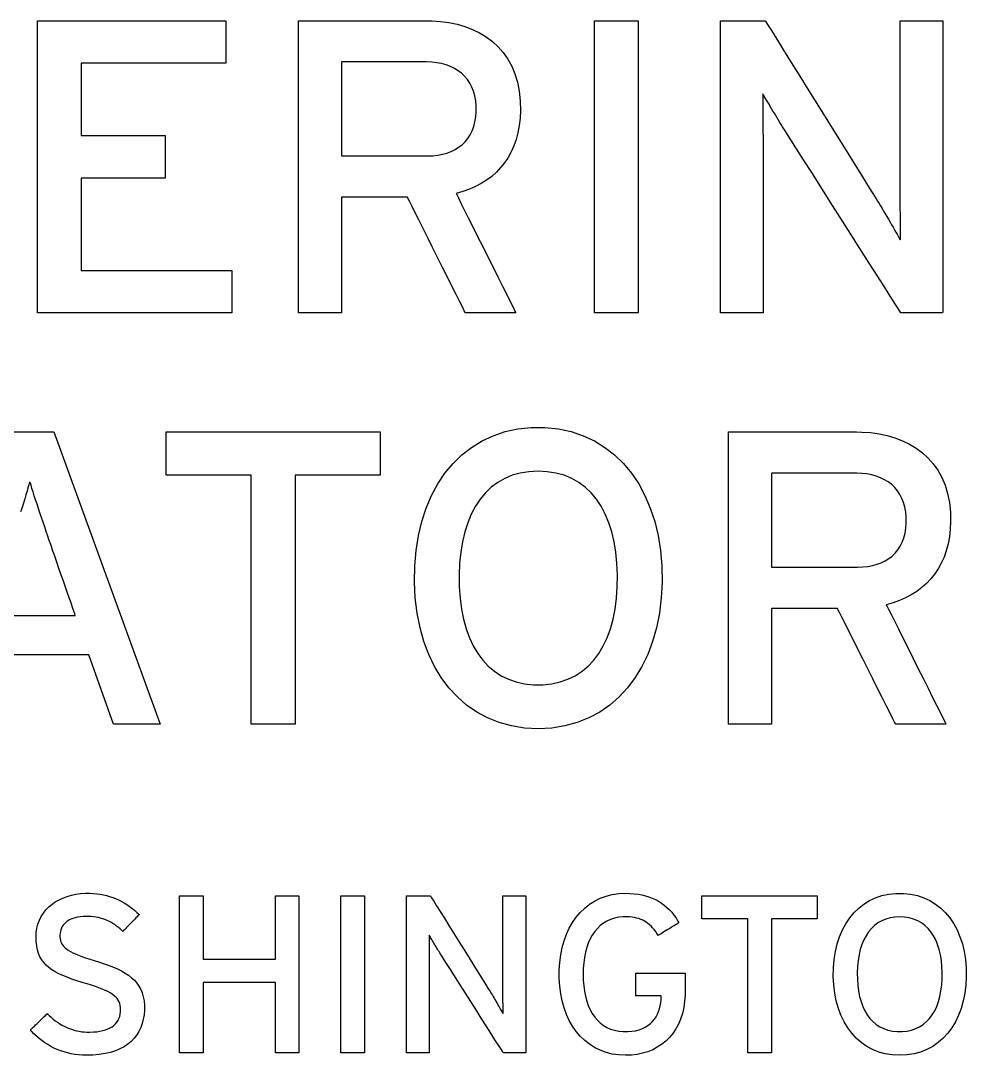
# Model space of a CAD drawing. Extents: x 8.5 to 27.5, y 11 to 13.
# Drawn here: x 14.0806 to 14.3441, y 12.5181 to 12.8064 of the extents above; entities that cross this region are included whole.
import ezdxf

# ---------------------------------------------------------------- set-up
doc = ezdxf.new("R2010")
doc.units = 0
doc.header["$MEASUREMENT"] = 0
doc.layers.get('0').update_dxf_attribs({"linetype": 'CONTINUOUS'})

msp = doc.modelspace()

# ---------------------------------------------------------------- linework, layer by layer
for points in [[(14.08527, 12.72494), (14.08527, 12.80638), (14.13775, 12.80638), (14.13775, 12.79452), (14.09749, 12.79452), (14.09749, 12.7744), (14.12087, 12.7744), (14.12087, 12.76251), (14.09749, 12.76251), (14.09749, 12.73682), (14.13948, 12.73682), (14.13948, 12.72494), (14.08527, 12.72494)], [(14.24047, 12.72494), (14.24047, 12.80638), (14.25271, 12.80638), (14.25271, 12.72494), (14.24047, 12.72494)], [(14.10644, 12.61039), (14.09959, 12.6297), (14.067, 12.6297), (14.06024, 12.61039), (14.04759, 12.61039), (14.0769, 12.69179), (14.08981, 12.69179), (14.11949, 12.61039), (14.10644, 12.61039)], [(14.15706, 12.6798), (14.15706, 12.61039), (14.14484, 12.61039), (14.14484, 12.6798), (14.12112, 12.6798), (14.12112, 12.69179), (14.1808, 12.69179), (14.1808, 12.6798), (14.15706, 12.6798)], [(14.07864, 12.64063), (14.08082, 12.64063), (14.08307, 12.64063), (14.08534, 12.64063), (14.08754, 12.64063), (14.08962, 12.64063), (14.0915, 12.64063), (14.09313, 12.64063), (14.09444, 12.64063), (14.09536, 12.64063), (14.09582, 12.64063), (14.09584, 12.6407), (14.09569, 12.64112), (14.09543, 12.64187), (14.09508, 12.64289), (14.09464, 12.64415), (14.09414, 12.64559), (14.09359, 12.64716), (14.09302, 12.64881), (14.09243, 12.6505), (14.09185, 12.65217), (14.09129, 12.65378), (14.09077, 12.65528), (14.0903, 12.65661), (14.08991, 12.65774), (14.08961, 12.6586), (14.08942, 12.65916), (14.08935, 12.65935), (14.08898, 12.66044), (14.08859, 12.6616), (14.08817, 12.66281), (14.08775, 12.66406), (14.08731, 12.66534), (14.08687, 12.66663), (14.08643, 12.66793), (14.086, 12.66922), (14.08558, 12.67048), (14.08517, 12.67171), (14.08478, 12.6729), (14.08441, 12.67403), (14.08407, 12.67508), (14.08377, 12.67605), (14.0835, 12.67693), (14.08328, 12.67769), (14.0831, 12.67783), (14.0829, 12.67709), (14.08265, 12.67624), (14.08238, 12.67529), (14.08207, 12.67426), (14.08174, 12.67315), (14.08138, 12.67198), (14.08101, 12.67076), (14.08061, 12.6695)], [(14.15159, 12.51883), (14.15159, 12.53845), (14.13145, 12.53845), (14.13145, 12.51883), (14.1249, 12.51883), (14.1249, 12.56259), (14.13145, 12.56259), (14.13145, 12.5449), (14.15159, 12.5449), (14.15159, 12.56259), (14.15814, 12.56259), (14.15814, 12.51883), (14.15159, 12.51883)], [(14.16984, 12.51883), (14.16984, 12.56259), (14.17641, 12.56259), (14.17641, 12.51883), (14.16984, 12.51883)], [(14.28978, 12.55613), (14.28978, 12.51883), (14.28323, 12.51883), (14.28323, 12.55613), (14.27045, 12.55613), (14.27045, 12.56259), (14.30251, 12.56259), (14.30251, 12.55613), (14.28978, 12.55613)]]:
    msp.add_lwpolyline(points)
for points in [[(14.20197, 12.75823), (14.20213, 12.75791), (14.20258, 12.757), (14.2033, 12.75557), (14.20423, 12.75371), (14.20533, 12.75149), (14.20658, 12.74899), (14.20794, 12.74629), (14.20935, 12.74346), (14.21079, 12.74058), (14.21222, 12.73772), (14.2136, 12.73497), (14.21488, 12.7324), (14.21604, 12.73009), (14.21702, 12.72811), (14.21781, 12.72655), (14.21834, 12.72548), (14.2186, 12.72497), (14.21854, 12.72494), (14.21823, 12.72494), (14.21769, 12.72494), (14.21695, 12.72494), (14.21606, 12.72494), (14.21503, 12.72494), (14.21391, 12.72494), (14.21273, 12.72494), (14.21151, 12.72494), (14.2103, 12.72494), (14.20912, 12.72494), (14.208, 12.72494), (14.20699, 12.72494), (14.20611, 12.72494), (14.20539, 12.72494), (14.20487, 12.72494), (14.20458, 12.72494), (14.20451, 12.72499), (14.20423, 12.72554), (14.20368, 12.72663), (14.2029, 12.72819), (14.20193, 12.73014), (14.20079, 12.7324), (14.19953, 12.73491), (14.19819, 12.73759), (14.1968, 12.74036), (14.1954, 12.74315), (14.19403, 12.74588), (14.19272, 12.74848), (14.19152, 12.75088), (14.19046, 12.75299), (14.18957, 12.75476), (14.18891, 12.75609), (14.18849, 12.75692), (14.18836, 12.75717), (14.18815, 12.75717), (14.18762, 12.75717), (14.1868, 12.75717), (14.18576, 12.75717), (14.18451, 12.75717), (14.18312, 12.75717), (14.18162, 12.75717), (14.18005, 12.75717), (14.17846, 12.75717), (14.17689, 12.75717), (14.17537, 12.75717), (14.17397, 12.75717), (14.17271, 12.75717), (14.17164, 12.75717), (14.1708, 12.75717), (14.17024, 12.75717), (14.16999, 12.75717), (14.16999, 12.75697), (14.16999, 12.7562), (14.16999, 12.75491), (14.16999, 12.75319), (14.16999, 12.7511), (14.16999, 12.74873), (14.16999, 12.74615), (14.16999, 12.74342), (14.16999, 12.74064), (14.16999, 12.73786), (14.16999, 12.73517), (14.16999, 12.73264), (14.16999, 12.73035), (14.16999, 12.72837), (14.16999, 12.72677), (14.16999, 12.72563), (14.16999, 12.72502), (14.16996, 12.72494), (14.16973, 12.72494), (14.16931, 12.72494), (14.16871, 12.72494), (14.16797, 12.72494), (14.16712, 12.72494), (14.16618, 12.72494), (14.16517, 12.72494), (14.16414, 12.72494), (14.1631, 12.72494), (14.16209, 12.72494), (14.16112, 12.72494), (14.16024, 12.72494), (14.15946, 12.72494), (14.15882, 12.72494), (14.15834, 12.72494), (14.15806, 12.72494), (14.15798, 12.72498), (14.15798, 12.72606), (14.15798, 12.72856), (14.15798, 12.73227), (14.15798, 12.73701), (14.15798, 12.74259), (14.15798, 12.74882), (14.15798, 12.75552), (14.15798, 12.76249), (14.15798, 12.76954), (14.15798, 12.77649), (14.15798, 12.78314), (14.15798, 12.78932), (14.15798, 12.79482), (14.15798, 12.79947), (14.15798, 12.80307), (14.15798, 12.80543), (14.15798, 12.80637), (14.15826, 12.80638), (14.15918, 12.80638), (14.16066, 12.80638), (14.16261, 12.80638), (14.16496, 12.80638), (14.16761, 12.80638), (14.1705, 12.80638), (14.17353, 12.80638), (14.17662, 12.80638), (14.17969, 12.80638), (14.18266, 12.80638), (14.18544, 12.80638), (14.18795, 12.80638), (14.19011, 12.80638), (14.19184, 12.80638), (14.19304, 12.80638), (14.19365, 12.80638), (14.19518, 12.80635), (14.19758, 12.80618), (14.19993, 12.80586), (14.2022, 12.80538), (14.20438, 12.80475), (14.20647, 12.80395), (14.20845, 12.80299), (14.21031, 12.80187), (14.21204, 12.80058), (14.21363, 12.79912), (14.21506, 12.7975), (14.21633, 12.7957), (14.21743, 12.79373), (14.21834, 12.79158), (14.21905, 12.78925), (14.21955, 12.78675), (14.21983, 12.78406), (14.21988, 12.7814), (14.21977, 12.77922), (14.21953, 12.77714), (14.21915, 12.77517), (14.21865, 12.77329), (14.21803, 12.77152), (14.21728, 12.76984), (14.21642, 12.76827), (14.21544, 12.7668), (14.21435, 12.76544), (14.21315, 12.76417), (14.21185, 12.76301), (14.21044, 12.76196), (14.20893, 12.761), (14.20733, 12.76015), (14.20563, 12.75941), (14.20384, 12.75876)], [(14.32587, 12.72494), (14.32556, 12.72542), (14.32469, 12.72679), (14.32334, 12.72893), (14.32156, 12.73173), (14.31944, 12.73507), (14.31704, 12.73884), (14.31445, 12.74292), (14.31173, 12.74721), (14.30895, 12.75158), (14.3062, 12.75592), (14.30353, 12.76012), (14.30103, 12.76406), (14.29876, 12.76763), (14.2968, 12.77071), (14.29522, 12.77319), (14.2941, 12.77496), (14.2935, 12.7759), (14.29325, 12.77629), (14.2929, 12.77684), (14.29253, 12.77742), (14.29216, 12.77802), (14.29178, 12.77864), (14.29139, 12.77928), (14.291, 12.77992), (14.29061, 12.78057), (14.29023, 12.78121), (14.28985, 12.78185), (14.28949, 12.78247), (14.28913, 12.78308), (14.28879, 12.78366), (14.28846, 12.78421), (14.28815, 12.78473), (14.28787, 12.78521), (14.28761, 12.78565), (14.28738, 12.78603), (14.28738, 12.78543), (14.28738, 12.78469), (14.28738, 12.78382), (14.28739, 12.78284), (14.2874, 12.78176), (14.28741, 12.7806), (14.28741, 12.77939), (14.28742, 12.77813), (14.28743, 12.77684), (14.28744, 12.77555), (14.28745, 12.77425), (14.28746, 12.77299), (14.28747, 12.77176), (14.28747, 12.77059), (14.28748, 12.76949), (14.28748, 12.76848), (14.28748, 12.76758), (14.28749, 12.76708), (14.28749, 12.7663), (14.28749, 12.76484), (14.28749, 12.76279), (14.28749, 12.76024), (14.28749, 12.75729), (14.28749, 12.75403), (14.28749, 12.75056), (14.28749, 12.74697), (14.28749, 12.74335), (14.28749, 12.73981), (14.28749, 12.73643), (14.28749, 12.73332), (14.28749, 12.73055), (14.28749, 12.72824), (14.28749, 12.72647), (14.28749, 12.72534), (14.28749, 12.72494), (14.28737, 12.72494), (14.28706, 12.72494), (14.28656, 12.72494), (14.28591, 12.72494), (14.28513, 12.72494), (14.28426, 12.72494), (14.28331, 12.72494), (14.28231, 12.72494), (14.2813, 12.72494), (14.28029, 12.72494), (14.27931, 12.72494), (14.2784, 12.72494), (14.27757, 12.72494), (14.27685, 12.72494), (14.27627, 12.72494), (14.27586, 12.72494), (14.27565, 12.72494), (14.27562, 12.72514), (14.27562, 12.72664), (14.27562, 12.72945), (14.27562, 12.73341), (14.27562, 12.73833), (14.27562, 12.74402), (14.27562, 12.7503), (14.27562, 12.75699), (14.27562, 12.76392), (14.27562, 12.77088), (14.27562, 12.77771), (14.27562, 12.78422), (14.27562, 12.79023), (14.27562, 12.79556), (14.27562, 12.80002), (14.27562, 12.80343), (14.27562, 12.80561), (14.27562, 12.80638), (14.27573, 12.80638), (14.27607, 12.80638), (14.27659, 12.80638), (14.27727, 12.80638), (14.27809, 12.80638), (14.279, 12.80638), (14.28, 12.80638), (14.28104, 12.80638), (14.28211, 12.80638), (14.28317, 12.80638), (14.28419, 12.80638), (14.28515, 12.80638), (14.28602, 12.80638), (14.28677, 12.80638), (14.28738, 12.80638), (14.28781, 12.80638), (14.28804, 12.80638), (14.28814, 12.80626), (14.28871, 12.80535), (14.28978, 12.80363), (14.29129, 12.80121), (14.29315, 12.79821), (14.29532, 12.79474), (14.2977, 12.79091), (14.30025, 12.78683), (14.30287, 12.78261), (14.30552, 12.77836), (14.30812, 12.77419), (14.31059, 12.77022), (14.31287, 12.76656), (14.3149, 12.76331), (14.31659, 12.76059), (14.31789, 12.75851), (14.31871, 12.75718), (14.31901, 12.75671), (14.31938, 12.75611), (14.31978, 12.75546), (14.32019, 12.75477), (14.32062, 12.75406), (14.32106, 12.75332), (14.32151, 12.75256), (14.32196, 12.7518), (14.32241, 12.75104), (14.32285, 12.75028), (14.32328, 12.74954), (14.3237, 12.74881), (14.32409, 12.74812), (14.32447, 12.74747), (14.32482, 12.74686), (14.32513, 12.7463), (14.32542, 12.7458), (14.32566, 12.74537), (14.32576, 12.74546), (14.32576, 12.74614), (14.32575, 12.74696), (14.32575, 12.74791), (14.32574, 12.74896), (14.32574, 12.7501), (14.32573, 12.75132), (14.32572, 12.75259), (14.32571, 12.75389), (14.3257, 12.75521), (14.32569, 12.75654), (14.32568, 12.75784), (14.32567, 12.75912), (14.32567, 12.76034), (14.32566, 12.76149), (14.32566, 12.76256), (14.32565, 12.76352), (14.32565, 12.76436), (14.32565, 12.76475), (14.32565, 12.76588), (14.32565, 12.76764), (14.32565, 12.76994), (14.32565, 12.77269), (14.32565, 12.77579), (14.32565, 12.77915), (14.32565, 12.78267), (14.32565, 12.78627), (14.32565, 12.78984), (14.32565, 12.79329), (14.32565, 12.79654), (14.32565, 12.79947), (14.32565, 12.80201), (14.32565, 12.80405), (14.32565, 12.8055), (14.32565, 12.80628), (14.32568, 12.80638), (14.3259, 12.80638), (14.32631, 12.80638), (14.32689, 12.80638), (14.3276, 12.80638), (14.32843, 12.80638), (14.32934, 12.80638), (14.33032, 12.80638), (14.33133, 12.80638), (14.33234, 12.80638), (14.33333, 12.80638), (14.33428, 12.80638), (14.33516, 12.80638), (14.33593, 12.80638), (14.33658, 12.80638), (14.33708, 12.80638), (14.3374, 12.80638), (14.33751, 12.80638), (14.33751, 12.80561), (14.33751, 12.80343), (14.33751, 12.80002), (14.33751, 12.79556), (14.33751, 12.79023), (14.33751, 12.78422), (14.33751, 12.77771), (14.33751, 12.77088), (14.33751, 12.76392), (14.33751, 12.75699), (14.33751, 12.7503), (14.33751, 12.74402), (14.33751, 12.73833), (14.33751, 12.73341), (14.33751, 12.72945), (14.33751, 12.72664), (14.33751, 12.72514), (14.33748, 12.72494), (14.33726, 12.72494), (14.33686, 12.72494), (14.3363, 12.72494), (14.33559, 12.72494), (14.33478, 12.72494), (14.33388, 12.72494), (14.33293, 12.72494), (14.33194, 12.72494), (14.33094, 12.72494), (14.32997, 12.72494), (14.32904, 12.72494), (14.32818, 12.72494), (14.32742, 12.72494), (14.32678, 12.72494), (14.32629, 12.72494), (14.32598, 12.72494)], [(14.19371, 12.79488), (14.19346, 12.79488), (14.19276, 12.79488), (14.19166, 12.79488), (14.19024, 12.79488), (14.18855, 12.79488), (14.18665, 12.79488), (14.18461, 12.79488), (14.18249, 12.79488), (14.18035, 12.79488), (14.17825, 12.79488), (14.17626, 12.79488), (14.17444, 12.79488), (14.17285, 12.79488), (14.17155, 12.79488), (14.1706, 12.79488), (14.17008, 12.79488), (14.16999, 12.79483), (14.16999, 12.79435), (14.16999, 12.79339), (14.16999, 12.79203), (14.16999, 12.79033), (14.16999, 12.78837), (14.16999, 12.7862), (14.16999, 12.78391), (14.16999, 12.78155), (14.16999, 12.7792), (14.16999, 12.77693), (14.16999, 12.7748), (14.16999, 12.77288), (14.16999, 12.77124), (14.16999, 12.76996), (14.16999, 12.76909), (14.16999, 12.76871), (14.17015, 12.7687), (14.17076, 12.7687), (14.17178, 12.7687), (14.17315, 12.7687), (14.17479, 12.7687), (14.17665, 12.7687), (14.17867, 12.7687), (14.18078, 12.7687), (14.18292, 12.7687), (14.18503, 12.7687), (14.18704, 12.7687), (14.1889, 12.7687), (14.19055, 12.7687), (14.19191, 12.7687), (14.19293, 12.7687), (14.19355, 12.7687), (14.194, 12.7687), (14.19543, 12.76876), (14.19681, 12.76892), (14.19812, 12.76917), (14.19936, 12.76951), (14.20054, 12.76994), (14.20164, 12.77047), (14.20265, 12.7711), (14.20359, 12.77182), (14.20443, 12.77263), (14.20519, 12.77354), (14.20585, 12.77455), (14.2064, 12.77566), (14.20685, 12.77687), (14.2072, 12.77818), (14.20742, 12.77958), (14.20753, 12.78109), (14.20752, 12.78263), (14.20739, 12.78407), (14.20714, 12.78542), (14.20679, 12.7867), (14.20632, 12.78788), (14.20575, 12.78897), (14.20508, 12.78998), (14.20431, 12.7909), (14.20346, 12.79172), (14.20251, 12.79245), (14.20148, 12.79309), (14.20036, 12.79363), (14.19917, 12.79408), (14.19791, 12.79442), (14.19657, 12.79467), (14.19517, 12.79483)], [(14.22477, 12.60911), (14.22097, 12.60931), (14.21735, 12.60988), (14.21393, 12.61082), (14.2107, 12.61211), (14.20768, 12.61374), (14.20487, 12.6157), (14.20229, 12.61796), (14.19993, 12.62052), (14.19782, 12.62336), (14.19595, 12.62647), (14.19433, 12.62984), (14.19298, 12.63344), (14.19189, 12.63727), (14.19109, 12.64131), (14.19057, 12.64555), (14.19034, 12.64997), (14.19042, 12.65447), (14.19079, 12.6588), (14.19145, 12.66293), (14.1924, 12.66687), (14.19362, 12.67058), (14.19511, 12.67407), (14.19685, 12.6773), (14.19884, 12.68028), (14.20108, 12.68298), (14.20355, 12.68539), (14.20625, 12.6875), (14.20916, 12.68929), (14.21229, 12.69076), (14.21562, 12.69188), (14.21914, 12.69263), (14.22285, 12.69302), (14.2267, 12.69302), (14.23043, 12.69263), (14.23397, 12.69188), (14.23732, 12.69076), (14.24046, 12.68929), (14.24338, 12.6875), (14.24609, 12.68539), (14.24857, 12.68298), (14.25081, 12.68028), (14.25281, 12.6773), (14.25456, 12.67407), (14.25605, 12.67058), (14.25727, 12.66687), (14.25822, 12.66293), (14.25888, 12.6588), (14.25926, 12.65447), (14.25933, 12.64997), (14.25911, 12.64555), (14.25859, 12.64131), (14.25778, 12.63727), (14.25669, 12.63344), (14.25534, 12.62984), (14.25372, 12.62647), (14.25184, 12.62336), (14.24972, 12.62052), (14.24736, 12.61796), (14.24476, 12.6157), (14.24195, 12.61374), (14.23891, 12.61211), (14.23567, 12.61082), (14.23223, 12.60988), (14.22859, 12.60931)], [(14.3218, 12.64367), (14.32196, 12.64335), (14.32242, 12.64244), (14.32313, 12.64102), (14.32406, 12.63916), (14.32517, 12.63694), (14.32642, 12.63444), (14.32777, 12.63173), (14.32919, 12.6289), (14.33063, 12.62602), (14.33205, 12.62316), (14.33343, 12.62041), (14.33471, 12.61784), (14.33587, 12.61553), (14.33686, 12.61356), (14.33764, 12.612), (14.33817, 12.61092), (14.33843, 12.61042), (14.33838, 12.61039), (14.33806, 12.61039), (14.33752, 12.61039), (14.33679, 12.61039), (14.33589, 12.61039), (14.33486, 12.61039), (14.33374, 12.61039), (14.33256, 12.61039), (14.33134, 12.61039), (14.33013, 12.61039), (14.32895, 12.61039), (14.32783, 12.61039), (14.32682, 12.61039), (14.32594, 12.61039), (14.32522, 12.61039), (14.3247, 12.61039), (14.32441, 12.61039), (14.32434, 12.61044), (14.32406, 12.61099), (14.32352, 12.61208), (14.32274, 12.61363), (14.32176, 12.61558), (14.32062, 12.61785), (14.31937, 12.62036), (14.31803, 12.62303), (14.31664, 12.6258), (14.31524, 12.62859), (14.31387, 12.63132), (14.31256, 12.63393), (14.31136, 12.63632), (14.3103, 12.63844), (14.30942, 12.6402), (14.30875, 12.64153), (14.30834, 12.64236), (14.30821, 12.64261), (14.308, 12.64261), (14.30746, 12.64261), (14.30665, 12.64261), (14.3056, 12.64261), (14.30436, 12.64261), (14.30296, 12.64261), (14.30146, 12.64261), (14.29989, 12.64261), (14.2983, 12.64261), (14.29672, 12.64261), (14.29521, 12.64261), (14.2938, 12.64261), (14.29254, 12.64261), (14.29147, 12.64261), (14.29063, 12.64261), (14.29007, 12.64261), (14.28983, 12.64261), (14.28982, 12.64241), (14.28982, 12.64164), (14.28982, 12.64035), (14.28982, 12.63863), (14.28982, 12.63655), (14.28982, 12.63418), (14.28982, 12.63159), (14.28982, 12.62887), (14.28982, 12.62608), (14.28982, 12.62331), (14.28982, 12.62062), (14.28982, 12.61809), (14.28982, 12.61579), (14.28982, 12.61381), (14.28982, 12.61221), (14.28982, 12.61107), (14.28982, 12.61047), (14.28979, 12.61039), (14.28956, 12.61039), (14.28914, 12.61039), (14.28854, 12.61039), (14.28781, 12.61039), (14.28695, 12.61039), (14.28601, 12.61039), (14.28501, 12.61039), (14.28398, 12.61039), (14.28294, 12.61039), (14.28193, 12.61039), (14.28097, 12.61039), (14.28008, 12.61039), (14.27931, 12.61039), (14.27867, 12.61039), (14.27819, 12.61039), (14.2779, 12.61039), (14.27783, 12.61042), (14.27783, 12.61151), (14.27783, 12.614), (14.27783, 12.61771), (14.27783, 12.62245), (14.27783, 12.62803), (14.27783, 12.63426), (14.27783, 12.64095), (14.27783, 12.64792), (14.27783, 12.65497), (14.27783, 12.66191), (14.27783, 12.66857), (14.27783, 12.67474), (14.27783, 12.68024), (14.27783, 12.68489), (14.27783, 12.68849), (14.27783, 12.69085), (14.27783, 12.69179), (14.27811, 12.69179), (14.27903, 12.69179), (14.2805, 12.69179), (14.28246, 12.69179), (14.2848, 12.69179), (14.28746, 12.69179), (14.29034, 12.69179), (14.29337, 12.69179), (14.29647, 12.69179), (14.29954, 12.69179), (14.3025, 12.69179), (14.30528, 12.69179), (14.3078, 12.69179), (14.30996, 12.69179), (14.31168, 12.69179), (14.31289, 12.69179), (14.3135, 12.69179), (14.31502, 12.69177), (14.31743, 12.6916), (14.31977, 12.69128), (14.32204, 12.6908), (14.32422, 12.69016), (14.32631, 12.68937), (14.32829, 12.68841), (14.33015, 12.68729), (14.33188, 12.686), (14.33347, 12.68454), (14.3349, 12.68291), (14.33618, 12.68112), (14.33727, 12.67914), (14.33818, 12.677), (14.33889, 12.67467), (14.33939, 12.67217), (14.33967, 12.66948), (14.33972, 12.66682), (14.33962, 12.66464), (14.33937, 12.66256), (14.339, 12.66059), (14.3385, 12.65871), (14.33788, 12.65694), (14.33713, 12.65527), (14.33626, 12.6537), (14.33529, 12.65223), (14.33419, 12.65087), (14.33299, 12.64961), (14.33169, 12.64845), (14.33028, 12.64739), (14.32877, 12.64644), (14.32716, 12.64559), (14.32547, 12.64485), (14.32368, 12.64421)], [(14.22477, 12.68086), (14.22222, 12.68073), (14.21983, 12.68035), (14.21758, 12.67972), (14.21548, 12.67884), (14.21353, 12.67773), (14.21174, 12.6764), (14.21011, 12.67484), (14.20863, 12.67307), (14.20732, 12.67108), (14.20617, 12.6689), (14.20518, 12.66652), (14.20436, 12.66396), (14.20371, 12.66121), (14.20323, 12.65829), (14.20292, 12.6552), (14.20279, 12.65194), (14.20283, 12.64862), (14.20305, 12.64545), (14.20345, 12.64244), (14.20401, 12.6396), (14.20475, 12.63694), (14.20565, 12.63447), (14.20672, 12.63219), (14.20796, 12.63011), (14.20935, 12.62823), (14.21091, 12.62656), (14.21262, 12.62511), (14.21449, 12.62389), (14.21651, 12.6229), (14.21868, 12.62215), (14.22101, 12.62164), (14.22348, 12.62138), (14.22607, 12.62138), (14.22857, 12.62164), (14.23091, 12.62215), (14.2331, 12.6229), (14.23514, 12.62389), (14.23702, 12.62511), (14.23874, 12.62656), (14.24031, 12.62823), (14.24171, 12.63011), (14.24294, 12.63219), (14.24402, 12.63447), (14.24492, 12.63694), (14.24566, 12.6396), (14.24623, 12.64244), (14.24662, 12.64545), (14.24684, 12.64862), (14.24688, 12.65194), (14.24675, 12.6552), (14.24644, 12.65829), (14.24596, 12.66121), (14.24531, 12.66396), (14.24449, 12.66652), (14.2435, 12.6689), (14.24235, 12.67108), (14.24103, 12.67307), (14.23954, 12.67484), (14.2379, 12.6764), (14.2361, 12.67773), (14.23414, 12.67884), (14.23203, 12.67972), (14.22976, 12.68035), (14.22734, 12.68073)], [(14.31355, 12.68029), (14.31331, 12.68029), (14.3126, 12.68029), (14.31151, 12.68029), (14.31008, 12.68029), (14.30839, 12.68029), (14.30649, 12.68029), (14.30445, 12.68029), (14.30233, 12.68029), (14.30019, 12.68029), (14.29809, 12.68029), (14.2961, 12.68029), (14.29428, 12.68029), (14.29268, 12.68029), (14.29138, 12.68029), (14.29044, 12.68029), (14.28991, 12.68029), (14.28982, 12.68025), (14.28982, 12.67977), (14.28982, 12.67881), (14.28982, 12.67745), (14.28982, 12.67575), (14.28982, 12.67378), (14.28982, 12.67162), (14.28982, 12.66932), (14.28982, 12.66697), (14.28982, 12.66462), (14.28982, 12.66234), (14.28982, 12.66021), (14.28982, 12.65829), (14.28982, 12.65666), (14.28982, 12.65537), (14.28982, 12.65451), (14.28982, 12.65413), (14.28998, 12.65412), (14.29059, 12.65412), (14.29162, 12.65412), (14.29298, 12.65412), (14.29462, 12.65412), (14.29649, 12.65412), (14.2985, 12.65412), (14.30061, 12.65412), (14.30276, 12.65412), (14.30487, 12.65412), (14.30689, 12.65412), (14.30875, 12.65412), (14.31039, 12.65412), (14.31176, 12.65412), (14.31278, 12.65412), (14.31339, 12.65412), (14.31385, 12.65412), (14.31528, 12.65418), (14.31665, 12.65434), (14.31796, 12.65458), (14.31921, 12.65493), (14.32038, 12.65536), (14.32148, 12.65589), (14.3225, 12.65651), (14.32343, 12.65723), (14.32428, 12.65805), (14.32503, 12.65896), (14.32569, 12.65997), (14.32625, 12.66108), (14.3267, 12.66229), (14.32704, 12.66359), (14.32727, 12.665), (14.32738, 12.66651), (14.32737, 12.66804), (14.32724, 12.66948), (14.32699, 12.67084), (14.32663, 12.67211), (14.32616, 12.6733), (14.32559, 12.67439), (14.32492, 12.6754), (14.32416, 12.67631), (14.3233, 12.67714), (14.32235, 12.67787), (14.32132, 12.6785), (14.3202, 12.67905), (14.31901, 12.67949), (14.31775, 12.67984), (14.31641, 12.68009), (14.31501, 12.68024)], [(14.0989, 12.51813), (14.09782, 12.51816), (14.09675, 12.51824), (14.0957, 12.51837), (14.09468, 12.51855), (14.09367, 12.51878), (14.09269, 12.51906), (14.09173, 12.51938), (14.09079, 12.51975), (14.08988, 12.52016), (14.089, 12.52061), (14.08814, 12.52111), (14.08732, 12.52164), (14.08652, 12.52221), (14.08575, 12.52282), (14.08502, 12.52346), (14.08432, 12.52413), (14.08365, 12.52484), (14.08334, 12.52522), (14.08343, 12.5253), (14.08359, 12.52546), (14.08382, 12.52568), (14.0841, 12.52596), (14.08443, 12.52628), (14.08479, 12.52663), (14.08518, 12.527), (14.08558, 12.52739), (14.08598, 12.52778), (14.08638, 12.52816), (14.08676, 12.52853), (14.0871, 12.52886), (14.08741, 12.52916), (14.08767, 12.52941), (14.08787, 12.5296), (14.08799, 12.52972), (14.08804, 12.52977), (14.08855, 12.52923), (14.08909, 12.52873), (14.08966, 12.52824), (14.09024, 12.52778), (14.09085, 12.52735), (14.09147, 12.52695), (14.09211, 12.52657), (14.09277, 12.52623), (14.09344, 12.52591), (14.09412, 12.52562), (14.09481, 12.52537), (14.0955, 12.52515), (14.0962, 12.52497), (14.09691, 12.52482), (14.09762, 12.52471), (14.09833, 12.52463), (14.09904, 12.52459), (14.09991, 12.52459), (14.1009, 12.52463), (14.10183, 12.52471), (14.10269, 12.52484), (14.1035, 12.52501), (14.10424, 12.52521), (14.10492, 12.52546), (14.10554, 12.52575), (14.1061, 12.52609), (14.1066, 12.52646), (14.10704, 12.52688), (14.10742, 12.52733), (14.10774, 12.52783), (14.108, 12.52838), (14.1082, 12.52896), (14.10835, 12.52958), (14.10843, 12.53025), (14.10846, 12.53096), (14.10844, 12.53152), (14.10836, 12.53205), (14.10822, 12.53255), (14.10803, 12.53303), (14.10778, 12.53349), (14.10747, 12.53392), (14.10709, 12.53434), (14.10664, 12.53474), (14.10613, 12.53512), (14.10554, 12.5355), (14.10488, 12.53587), (14.10414, 12.53623), (14.10332, 12.53658), (14.10242, 12.53694), (14.10143, 12.53729), (14.10035, 12.53765), (14.09919, 12.53802), (14.09779, 12.53844), (14.0963, 12.53891), (14.09491, 12.53938), (14.09361, 12.53986), (14.0924, 12.54035), (14.09128, 12.54086), (14.09025, 12.5414), (14.08932, 12.54198), (14.08847, 12.54259), (14.08772, 12.54326), (14.08705, 12.54397), (14.08648, 12.54475), (14.086, 12.5456), (14.0856, 12.54652), (14.0853, 12.54753), (14.08508, 12.54862), (14.08495, 12.5498), (14.0849, 12.55109), (14.08496, 12.55236), (14.08515, 12.55356), (14.08544, 12.55471), (14.08585, 12.55579), (14.08635, 12.55681), (14.08696, 12.55776), (14.08766, 12.55864), (14.08845, 12.55946), (14.08932, 12.56019), (14.09027, 12.56086), (14.0913, 12.56144), (14.09239, 12.56195), (14.09354, 12.56238), (14.09475, 12.56273), (14.09601, 12.56299), (14.09731, 12.56317), (14.09866, 12.56326), (14.09985, 12.56326), (14.10084, 12.56322), (14.10181, 12.56314), (14.10274, 12.56301), (14.10366, 12.56284), (14.10454, 12.56264), (14.10541, 12.56239), (14.10625, 12.56211), (14.10707, 12.56179), (14.10787, 12.56143), (14.10866, 12.56104), (14.10942, 12.56061), (14.11016, 12.56014), (14.11089, 12.55964), (14.1116, 12.55911), (14.1123, 12.55855), (14.11299, 12.55795), (14.11366, 12.55733), (14.11361, 12.55728), (14.11349, 12.55716), (14.1133, 12.55696), (14.11304, 12.5567), (14.11274, 12.5564), (14.1124, 12.55605), (14.11203, 12.55568), (14.11164, 12.55528), (14.11125, 12.55488), (14.11085, 12.55448), (14.11047, 12.5541), (14.11012, 12.55373), (14.10979, 12.55341), (14.10951, 12.55312), (14.10929, 12.55289), (14.10913, 12.55273), (14.10904, 12.55265), (14.10879, 12.55287), (14.10832, 12.55333), (14.10783, 12.55376), (14.10733, 12.55415), (14.10682, 12.55453), (14.1063, 12.55487), (14.10577, 12.55519), (14.10522, 12.55547), (14.10467, 12.55573), (14.10409, 12.55597), (14.1035, 12.55617), (14.10289, 12.55635), (14.10227, 12.5565), (14.10163, 12.55662), (14.10096, 12.55672), (14.10028, 12.55678), (14.09957, 12.55683), (14.09885, 12.55684), (14.098, 12.55681), (14.0972, 12.55674), (14.09646, 12.55663), (14.09578, 12.55647), (14.09515, 12.55628), (14.09458, 12.55604), (14.09406, 12.55577), (14.09359, 12.55547), (14.09317, 12.55514), (14.0928, 12.55477), (14.09248, 12.55439), (14.09221, 12.55397), (14.09198, 12.55354), (14.0918, 12.55309), (14.09167, 12.55262), (14.09158, 12.55214), (14.09154, 12.55164), (14.09154, 12.55113), (14.09158, 12.55063), (14.09167, 12.55016), (14.0918, 12.54972), (14.09199, 12.54929), (14.09224, 12.54889), (14.09254, 12.5485), (14.09292, 12.54813), (14.09336, 12.54777), (14.09387, 12.54741), (14.09446, 12.54706), (14.09513, 12.54672), (14.09589, 12.54638), (14.09674, 12.54603), (14.09768, 12.54568), (14.09872, 12.54532), (14.09985, 12.54496), (14.1011, 12.54458), (14.10254, 12.54412), (14.10392, 12.54366), (14.10524, 12.54319), (14.10648, 12.5427), (14.10764, 12.54218), (14.10874, 12.54163), (14.10975, 12.54105), (14.11068, 12.54043), (14.11154, 12.53976), (14.1123, 12.53903), (14.11298, 12.53825), (14.11357, 12.53741), (14.11407, 12.5365), (14.11447, 12.53551), (14.11477, 12.53445), (14.11498, 12.53329), (14.11508, 12.53205), (14.11508, 12.53073), (14.11498, 12.52943), (14.11478, 12.52818), (14.11448, 12.52699), (14.11408, 12.52586), (14.11357, 12.5248), (14.11296, 12.5238), (14.11224, 12.52287), (14.11142, 12.52201), (14.11048, 12.52123), (14.10943, 12.52053), (14.10828, 12.51991), (14.107, 12.51938), (14.10562, 12.51894), (14.10412, 12.51859), (14.1025, 12.51834), (14.10076, 12.51818)], [(14.21508, 12.51883), (14.21492, 12.51909), (14.21445, 12.51983), (14.21372, 12.52098), (14.21277, 12.52248), (14.21163, 12.52427), (14.21034, 12.5263), (14.20895, 12.52849), (14.20749, 12.53079), (14.206, 12.53313), (14.20451, 12.53547), (14.20308, 12.53772), (14.20174, 12.53984), (14.20052, 12.54175), (14.19947, 12.54341), (14.19862, 12.54474), (14.19802, 12.54569), (14.1977, 12.54619), (14.19756, 12.5464), (14.19737, 12.5467), (14.19718, 12.54701), (14.19698, 12.54734), (14.19677, 12.54767), (14.19656, 12.54801), (14.19636, 12.54836), (14.19615, 12.54871), (14.19594, 12.54905), (14.19574, 12.54939), (14.19554, 12.54973), (14.19535, 12.55005), (14.19516, 12.55036), (14.19499, 12.55066), (14.19482, 12.55094), (14.19467, 12.55119), (14.19453, 12.55143), (14.1944, 12.55163), (14.1944, 12.55131), (14.1944, 12.55092), (14.1944, 12.55045), (14.19441, 12.54993), (14.19441, 12.54935), (14.19442, 12.54873), (14.19442, 12.54808), (14.19443, 12.5474), (14.19443, 12.54671), (14.19444, 12.54602), (14.19445, 12.54532), (14.19445, 12.54464), (14.19446, 12.54398), (14.19446, 12.54335), (14.19446, 12.54276), (14.19447, 12.54221), (14.19447, 12.54173), (14.19447, 12.54146), (14.19447, 12.54104), (14.19447, 12.54026), (14.19447, 12.53915), (14.19447, 12.53778), (14.19447, 12.5362), (14.19447, 12.53445), (14.19447, 12.53259), (14.19447, 12.53066), (14.19447, 12.52872), (14.19447, 12.52682), (14.19447, 12.525), (14.19447, 12.52333), (14.19447, 12.52185), (14.19447, 12.52061), (14.19447, 12.51966), (14.19447, 12.51905), (14.19447, 12.51883), (14.19441, 12.51883), (14.19424, 12.51883), (14.19397, 12.51883), (14.19362, 12.51883), (14.1932, 12.51883), (14.19273, 12.51883), (14.19222, 12.51883), (14.19169, 12.51883), (14.19114, 12.51883), (14.1906, 12.51883), (14.19008, 12.51883), (14.18959, 12.51883), (14.18914, 12.51883), (14.18876, 12.51883), (14.18845, 12.51883), (14.18823, 12.51883), (14.18811, 12.51883), (14.18809, 12.51894), (14.18809, 12.51974), (14.18809, 12.52126), (14.18809, 12.52338), (14.18809, 12.52603), (14.18809, 12.52908), (14.18809, 12.53246), (14.18809, 12.53606), (14.18809, 12.53977), (14.18809, 12.54352), (14.18809, 12.54719), (14.18809, 12.55069), (14.18809, 12.55392), (14.18809, 12.55678), (14.18809, 12.55917), (14.18809, 12.56101), (14.18809, 12.56218), (14.18809, 12.56259), (14.18816, 12.56259), (14.18833, 12.56259), (14.18861, 12.56259), (14.18898, 12.56259), (14.18942, 12.56259), (14.18991, 12.56259), (14.19044, 12.56259), (14.191, 12.56259), (14.19157, 12.56259), (14.19214, 12.56259), (14.19269, 12.56259), (14.1932, 12.56259), (14.19367, 12.56259), (14.19407, 12.56259), (14.1944, 12.56259), (14.19463, 12.56259), (14.19475, 12.56259), (14.19481, 12.56253), (14.19511, 12.56203), (14.19569, 12.56111), (14.1965, 12.55981), (14.1975, 12.5582), (14.19866, 12.55634), (14.19995, 12.55428), (14.20132, 12.55208), (14.20273, 12.54982), (14.20415, 12.54753), (14.20555, 12.54529), (14.20688, 12.54316), (14.20811, 12.54119), (14.2092, 12.53944), (14.21011, 12.53798), (14.21081, 12.53686), (14.21125, 12.53615), (14.21141, 12.5359), (14.21161, 12.53557), (14.21182, 12.53522), (14.21204, 12.53485), (14.21227, 12.53447), (14.21251, 12.53407), (14.21275, 12.53366), (14.21299, 12.53326), (14.21323, 12.53285), (14.21347, 12.53244), (14.2137, 12.53204), (14.21392, 12.53165), (14.21413, 12.53128), (14.21433, 12.53093), (14.21452, 12.53061), (14.21469, 12.53031), (14.21484, 12.53004), (14.21497, 12.52981), (14.21503, 12.52986), (14.21503, 12.53023), (14.21502, 12.53067), (14.21502, 12.53117), (14.21502, 12.53174), (14.21501, 12.53235), (14.215, 12.533), (14.215, 12.53368), (14.21499, 12.53438), (14.21498, 12.53509), (14.21498, 12.53581), (14.21497, 12.53651), (14.21496, 12.53719), (14.21496, 12.53785), (14.21495, 12.53847), (14.21495, 12.53905), (14.21495, 12.53957), (14.21495, 12.54002), (14.21495, 12.54023), (14.21495, 12.54084), (14.21495, 12.54178), (14.21495, 12.54302), (14.21495, 12.54449), (14.21495, 12.54616), (14.21495, 12.54796), (14.21495, 12.54986), (14.21495, 12.55179), (14.21495, 12.55371), (14.21495, 12.55556), (14.21495, 12.5573), (14.21495, 12.55888), (14.21495, 12.56024), (14.21495, 12.56134), (14.21495, 12.56212), (14.21495, 12.56254), (14.21496, 12.56259), (14.21508, 12.56259), (14.2153, 12.56259), (14.21561, 12.56259), (14.216, 12.56259), (14.21644, 12.56259), (14.21694, 12.56259), (14.21746, 12.56259), (14.21801, 12.56259), (14.21855, 12.56259), (14.21909, 12.56259), (14.2196, 12.56259), (14.22007, 12.56259), (14.22049, 12.56259), (14.22084, 12.56259), (14.22111, 12.56259), (14.22128, 12.56259), (14.22134, 12.56259), (14.22134, 12.56218), (14.22134, 12.56101), (14.22134, 12.55917), (14.22134, 12.55678), (14.22134, 12.55392), (14.22134, 12.55069), (14.22134, 12.54719), (14.22134, 12.54352), (14.22134, 12.53977), (14.22134, 12.53606), (14.22134, 12.53246), (14.22134, 12.52908), (14.22134, 12.52603), (14.22134, 12.52338), (14.22134, 12.52126), (14.22134, 12.51974), (14.22134, 12.51894), (14.22132, 12.51883), (14.22121, 12.51883), (14.22099, 12.51883), (14.22069, 12.51883), (14.22031, 12.51883), (14.21987, 12.51883), (14.21939, 12.51883), (14.21888, 12.51883), (14.21834, 12.51883), (14.21781, 12.51883), (14.21728, 12.51883), (14.21678, 12.51883), (14.21632, 12.51883), (14.21591, 12.51883), (14.21557, 12.51883), (14.21531, 12.51883), (14.21514, 12.51883)], [(14.24915, 12.51813), (14.24726, 12.51822), (14.24544, 12.51849), (14.24372, 12.51892), (14.24208, 12.51953), (14.24054, 12.52029), (14.2391, 12.5212), (14.23776, 12.52226), (14.23652, 12.52346), (14.23539, 12.5248), (14.23437, 12.52626), (14.23347, 12.52784), (14.23269, 12.52954), (14.23203, 12.53135), (14.23149, 12.53327), (14.23109, 12.53528), (14.23081, 12.53738), (14.23067, 12.53957), (14.23067, 12.54183), (14.23081, 12.54402), (14.23109, 12.54613), (14.23149, 12.54814), (14.23203, 12.55005), (14.23269, 12.55187), (14.23347, 12.55357), (14.23437, 12.55515), (14.23539, 12.55661), (14.23652, 12.55795), (14.23776, 12.55914), (14.2391, 12.5602), (14.24054, 12.56111), (14.24208, 12.56187), (14.24372, 12.56247), (14.24544, 12.56291), (14.24726, 12.56318), (14.24915, 12.56327), (14.25035, 12.56324), (14.25151, 12.56316), (14.25262, 12.56302), (14.25368, 12.56282), (14.2547, 12.56257), (14.25568, 12.56227), (14.25661, 12.56192), (14.2575, 12.56151), (14.25835, 12.56105), (14.25916, 12.56053), (14.25993, 12.55997), (14.26067, 12.55935), (14.26136, 12.55869), (14.26201, 12.55797), (14.26263, 12.5572), (14.26321, 12.55639), (14.26376, 12.55553), (14.26401, 12.55507), (14.2639, 12.555), (14.2637, 12.55488), (14.26342, 12.55471), (14.26308, 12.55449), (14.26268, 12.55424), (14.26223, 12.55397), (14.26176, 12.55368), (14.26127, 12.55337), (14.26078, 12.55307), (14.2603, 12.55277), (14.25984, 12.55249), (14.25942, 12.55223), (14.25905, 12.55199), (14.25873, 12.5518), (14.25849, 12.55165), (14.25834, 12.55156), (14.25828, 12.55152), (14.25789, 12.55211), (14.2575, 12.55267), (14.2571, 12.55318), (14.25669, 12.55366), (14.25627, 12.5541), (14.25583, 12.55451), (14.25538, 12.55488), (14.25492, 12.55522), (14.25443, 12.55552), (14.25392, 12.55578), (14.25338, 12.55601), (14.25282, 12.55621), (14.25223, 12.55638), (14.25161, 12.55651), (14.25096, 12.5566), (14.25026, 12.55667), (14.24953, 12.5567), (14.24851, 12.55669), (14.24727, 12.55657), (14.2461, 12.55633), (14.245, 12.55598), (14.24397, 12.55552), (14.24301, 12.55495), (14.24212, 12.55427), (14.2413, 12.5535), (14.24056, 12.55262), (14.23989, 12.55164), (14.2393, 12.55057), (14.23878, 12.54941), (14.23834, 12.54817), (14.23798, 12.54683), (14.23769, 12.54542), (14.23749, 12.54392), (14.23737, 12.54235), (14.23733, 12.5407), (14.23737, 12.53906), (14.23749, 12.53749), (14.23769, 12.53599), (14.23798, 12.53458), (14.23834, 12.53325), (14.23878, 12.532), (14.2393, 12.53084), (14.23989, 12.52978), (14.24056, 12.5288), (14.2413, 12.52793), (14.24212, 12.52715), (14.24301, 12.52647), (14.24397, 12.5259), (14.245, 12.52544), (14.2461, 12.52509), (14.24727, 12.52486), (14.24851, 12.52474), (14.24976, 12.52473), (14.2509, 12.52482), (14.25195, 12.52499), (14.25293, 12.52525), (14.25383, 12.52557), (14.25465, 12.52597), (14.25539, 12.52644), (14.25606, 12.52696), (14.25666, 12.52754), (14.25719, 12.52817), (14.25765, 12.52885), (14.25805, 12.52957), (14.25837, 12.53033), (14.25864, 12.53112), (14.25884, 12.53194), (14.25898, 12.53278), (14.25907, 12.53364), (14.2591, 12.53451), (14.2591, 12.53452), (14.2591, 12.53452), (14.2591, 12.53453), (14.2591, 12.53454), (14.2591, 12.53455), (14.2591, 12.53457), (14.2591, 12.53458), (14.2591, 12.5346), (14.2591, 12.53461), (14.2591, 12.53463), (14.2591, 12.53464), (14.2591, 12.53466), (14.2591, 12.53467), (14.2591, 12.53468), (14.2591, 12.53469), (14.2591, 12.5347), (14.2591, 12.5347), (14.25908, 12.5347), (14.25895, 12.5347), (14.2587, 12.5347), (14.25836, 12.5347), (14.25793, 12.5347), (14.25743, 12.5347), (14.25688, 12.5347), (14.25629, 12.5347), (14.25569, 12.5347), (14.25508, 12.5347), (14.25448, 12.5347), (14.25391, 12.5347), (14.25339, 12.5347), (14.25292, 12.5347), (14.25253, 12.5347), (14.25223, 12.5347), (14.25204, 12.5347), (14.25198, 12.5347), (14.25198, 12.53476), (14.25198, 12.53493), (14.25198, 12.5352), (14.25198, 12.53554), (14.25198, 12.53596), (14.25198, 12.53642), (14.25198, 12.53693), (14.25198, 12.53746), (14.25198, 12.538), (14.25198, 12.53854), (14.25198, 12.53906), (14.25198, 12.53954), (14.25198, 12.53999), (14.25198, 12.54037), (14.25198, 12.54067), (14.25198, 12.54089), (14.25198, 12.54101), (14.25201, 12.54102), (14.25226, 12.54102), (14.25274, 12.54102), (14.25341, 12.54102), (14.25424, 12.54102), (14.25521, 12.54102), (14.25627, 12.54102), (14.25741, 12.54102), (14.25858, 12.54102), (14.25976, 12.54102), (14.26091, 12.54102), (14.26202, 12.54102), (14.26304, 12.54102), (14.26394, 12.54102), (14.26469, 12.54102), (14.26527, 12.54102), (14.26564, 12.54102), (14.26577, 12.54102), (14.26577, 12.54098), (14.26577, 12.54084), (14.26577, 12.54063), (14.26577, 12.54035), (14.26577, 12.54002), (14.26577, 12.53964), (14.26577, 12.53924), (14.26577, 12.53881), (14.26577, 12.53838), (14.26577, 12.53795), (14.26577, 12.53753), (14.26577, 12.53714), (14.26577, 12.53678), (14.26577, 12.53648), (14.26577, 12.53623), (14.26577, 12.53606), (14.26577, 12.53596), (14.26575, 12.535), (14.26562, 12.53317), (14.26536, 12.53143), (14.26498, 12.52979), (14.26447, 12.52824), (14.26386, 12.5268), (14.26313, 12.52546), (14.2623, 12.52422), (14.26136, 12.52309), (14.26033, 12.52207), (14.25921, 12.52117), (14.258, 12.52037), (14.25671, 12.5197), (14.25534, 12.51914), (14.25389, 12.5187), (14.25238, 12.51838), (14.2508, 12.51819)], [(14.32552, 12.51813), (14.32348, 12.51823), (14.32153, 12.51854), (14.31969, 12.51905), (14.31796, 12.51974), (14.31634, 12.52062), (14.31483, 12.52167), (14.31344, 12.52289), (14.31218, 12.52427), (14.31104, 12.52579), (14.31004, 12.52747), (14.30917, 12.52927), (14.30845, 12.53121), (14.30787, 12.53327), (14.30743, 12.53544), (14.30716, 12.53772), (14.30703, 12.54009), (14.30708, 12.54251), (14.30728, 12.54484), (14.30763, 12.54707), (14.30814, 12.54918), (14.30879, 12.55118), (14.30959, 12.55306), (14.31053, 12.5548), (14.3116, 12.5564), (14.3128, 12.55785), (14.31412, 12.55914), (14.31557, 12.56028), (14.31714, 12.56124), (14.31881, 12.56203), (14.3206, 12.56263), (14.32249, 12.56303), (14.32448, 12.56324), (14.32656, 12.56324), (14.32856, 12.56303), (14.33046, 12.56263), (14.33226, 12.56203), (14.33395, 12.56124), (14.33552, 12.56028), (14.33697, 12.55914), (14.33831, 12.55785), (14.33951, 12.5564), (14.34059, 12.5548), (14.34153, 12.55306), (14.34233, 12.55118), (14.34299, 12.54918), (14.34349, 12.54707), (14.34385, 12.54484), (14.34405, 12.54251), (14.34409, 12.54009), (14.34397, 12.53772), (14.34369, 12.53544), (14.34326, 12.53327), (14.34267, 12.53121), (14.34195, 12.52927), (14.34107, 12.52747), (14.34007, 12.52579), (14.33893, 12.52427), (14.33766, 12.52289), (14.33626, 12.52167), (14.33475, 12.52062), (14.33312, 12.51974), (14.33137, 12.51905), (14.32952, 12.51854), (14.32757, 12.51823)], [(14.32552, 12.5567), (14.32415, 12.55663), (14.32286, 12.55643), (14.32165, 12.55609), (14.32052, 12.55562), (14.31948, 12.55502), (14.31852, 12.5543), (14.31764, 12.55346), (14.31685, 12.55251), (14.31615, 12.55144), (14.31553, 12.55027), (14.315, 12.54899), (14.31456, 12.54761), (14.31421, 12.54613), (14.31395, 12.54456), (14.31379, 12.5429), (14.31372, 12.54115), (14.31374, 12.53937), (14.31386, 12.53766), (14.31407, 12.53605), (14.31437, 12.53453), (14.31477, 12.5331), (14.31525, 12.53177), (14.31583, 12.53055), (14.31649, 12.52943), (14.31724, 12.52842), (14.31807, 12.52752), (14.31899, 12.52675), (14.31999, 12.52609), (14.32108, 12.52556), (14.32225, 12.52515), (14.32349, 12.52488), (14.32482, 12.52474), (14.32622, 12.52474), (14.32756, 12.52488), (14.32882, 12.52515), (14.33, 12.52556), (14.33109, 12.52609), (14.3321, 12.52675), (14.33303, 12.52752), (14.33387, 12.52842), (14.33462, 12.52943), (14.33528, 12.53055), (14.33586, 12.53177), (14.33634, 12.5331), (14.33674, 12.53453), (14.33704, 12.53605), (14.33725, 12.53766), (14.33737, 12.53937), (14.3374, 12.54115), (14.33732, 12.5429), (14.33716, 12.54456), (14.3369, 12.54613), (14.33655, 12.54761), (14.33611, 12.54899), (14.33558, 12.55027), (14.33496, 12.55144), (14.33425, 12.55251), (14.33346, 12.55346), (14.33258, 12.5543), (14.33161, 12.55502), (14.33056, 12.55562), (14.32942, 12.55609), (14.3282, 12.55643), (14.3269, 12.55663)]]:
    msp.add_lwpolyline(points, close=True)

doc.saveas('drawing.dxf')
